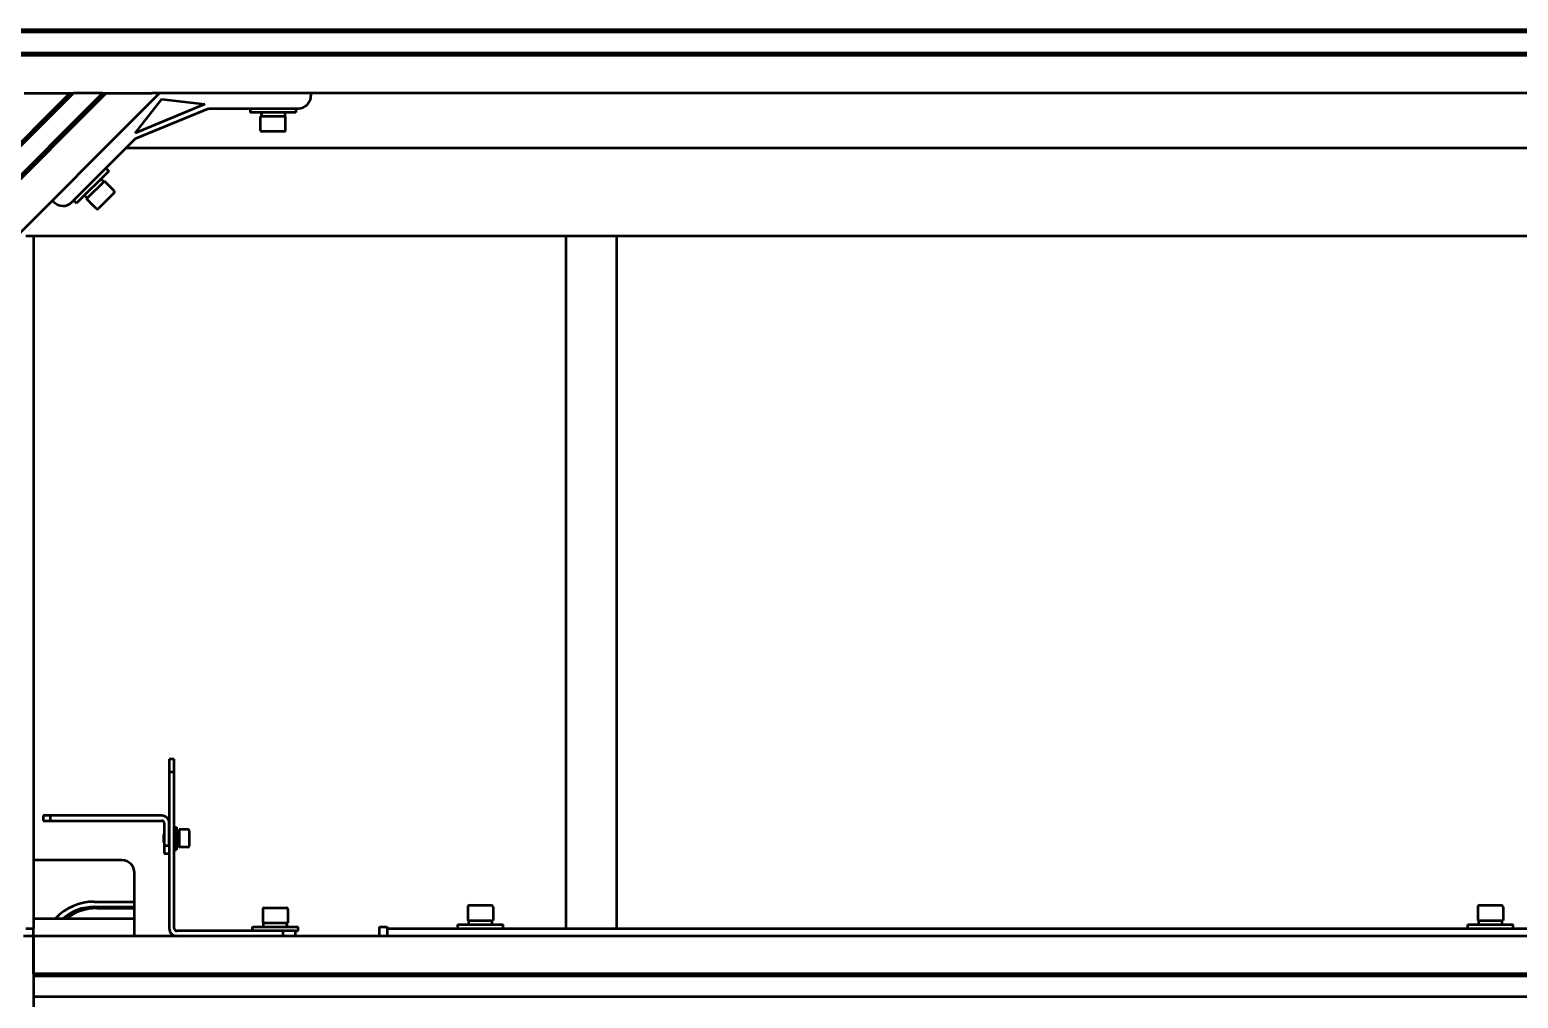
# Model space of a CAD drawing. Header units: millimetres. Extents: x 845401 to 948039, y 511594 to 550263.
# Drawn here: x 913123 to 913712, y 544749 to 545132 of the extents above; entities that cross this region are included whole.
import ezdxf

# ---------------------------------------------------------------- set-up
doc = ezdxf.new("R2010")
doc.units = ezdxf.units.MM
doc.layers.add('可见 (ISO)', color=7, linetype='Continuous', lineweight=50)

# ---------------------------------------------------------------- blocks, each defined once
blk = doc.blocks.new('A$C2A4E01FC')
at = {"layer": '可见 (ISO)', "color": 251}
for p, q in [((3234.5, 1107.05), (534.5, 1107.05)), ((3234.5, 1106.05), (534.5, 1106.05)), ((3234.5, 1097.85), (534.5, 1097.85)), ((3234.5, 1096.85), (534.5, 1096.85)), ((781.85, 1081.95), (534.5, 834.6)), ((783.26, 1081.95), (534.5, 833.19)), ((794.86, 1081.95), (534.5, 821.59)), ((796.27, 1081.95), (534.5, 820.18)), ((817.34, 1081.95), (534.5, 799.11)), ((763.74, 1081.95), (781.85, 1081.95)), ((781.85, 1081.95), (783.26, 1081.95)), ((794.86, 1081.95), (783.26, 1081.95)), ((794.86, 1081.95), (796.27, 1081.95)), ((796.27, 1081.95), (814.37, 1081.95)), ((807.68, 1066.08), (818.34, 1079.55)), ((817.34, 1081.95), (814.37, 1081.95)), ((2951.66, 1081.95), (817.34, 1081.95)), ((818.34, 1079.55), (835.4, 1077.56)), ((877.34, 1081.95), (877.36, 1081.06)), ((835.4, 1077.56), (807.68, 1066.08)), ((807.88, 1064), (836.73, 1075.95)), ((836.73, 1075.95), (872.36, 1075.95)), ((853.34, 1075.95), (853.34, 1074.35)), ((871.34, 1074.35), (853.34, 1074.35)), ((857.69, 1073.37), (857.69, 1072.75)), ((866.99, 1074.35), (866.99, 1072.75)), ((871.34, 1075.95), (871.34, 1074.35)), ((867.34, 1072.75), (857.34, 1072.75)), ((857.34, 1067.35), (857.34, 1072.75)), ((867.34, 1067.35), (867.34, 1072.75)), ((782.68, 1038.8), (807.88, 1064)), ((866.74, 1066.75), (857.94, 1066.75)), ((804.23, 1060.35), (2820.5, 1060.35)), ((797.26, 1051.12), (784.53, 1038.39)), ((796.13, 1052.25), (797.26, 1051.12)), ((795.56, 1047.16), (788.49, 1040.09)), ((794.18, 1048.04), (795.32, 1046.91)), ((799.38, 1043.34), (795.56, 1047.16)), ((775.53, 1038.88), (774.92, 1039.52)), ((783.4, 1039.52), (784.53, 1038.39)), ((788.31, 1040.77), (788.74, 1040.34)), ((792.31, 1036.27), (788.49, 1040.09)), ((799.38, 1042.49), (793.16, 1036.27)), ((2820.5, 1025.35), (764.5, 1025.35)), ((767.5, 1025.35), (767.5, 761.35)), ((978.5, 751.35), (978.5, 1025.35)), ((998.5, 751.35), (998.5, 1025.35)), ((823.25, 818.35), (821.25, 818.35)), ((821.25, 818.35), (821.25, 813.35)), ((823.25, 813.35), (823.25, 818.35)), ((821.25, 813.35), (823.25, 813.35)), ((821.25, 813.35), (821.25, 751.35)), ((823.25, 751.35), (823.25, 813.35)), ((771.25, 796.01), (771.25, 794.01)), ((774.25, 796.01), (771.25, 796.01)), ((774.25, 794.01), (774.25, 796.01)), ((818.25, 796.01), (774.25, 796.01)), ((771.25, 794.01), (774.25, 794.01)), ((774.25, 794.01), (818.25, 794.01)), ((819.25, 793.01), (819.25, 784.01)), ((821.25, 784.01), (821.25, 793.01)), ((823.25, 791.51), (824.05, 791.51)), ((824.05, 791.51), (824.05, 782.51)), ((824.73, 790.16), (825.15, 790.16)), ((825.15, 790.51), (825.15, 783.51)), ((828.75, 790.51), (825.15, 790.51)), ((829.15, 790.11), (829.15, 783.91)), ((819.15, 788.58), (819.25, 788.68)), ((819.15, 785.44), (819.15, 788.58)), ((819.15, 785.44), (819.25, 785.34)), ((767.5, 778.35), (768, 778.35)), ((802.5, 778.35), (768, 778.35)), ((819.25, 784.01), (819.25, 781.01)), ((821.25, 784.01), (819.25, 784.01)), ((819.25, 781.01), (821.25, 781.01)), ((823.25, 782.51), (824.05, 782.51)), ((824.05, 783.86), (825.15, 783.86)), ((828.75, 783.51), (825.15, 783.51)), ((807.5, 748.35), (807.5, 773.35)), ((767.5, 761.35), (767.5, 751.35)), ((791.5, 761.95), (807.5, 761.95)), ((940.1, 760.55), (948.9, 760.55)), ((1340.1, 760.55), (1348.9, 760.55)), ((767.5, 755.35), (807.5, 755.35)), ((791.5, 759.85), (807.5, 759.85)), ((792.5, 759.35), (807.5, 759.35)), ((858.25, 758.95), (858.25, 753.55)), ((858.85, 759.55), (867.65, 759.55)), ((868.25, 758.95), (868.25, 753.55)), ((939.5, 759.95), (939.5, 754.55)), ((949.5, 759.95), (949.5, 754.55)), ((1339.5, 759.95), (1339.5, 754.55)), ((1349.5, 759.95), (1349.5, 754.55)), ((764.5, 751.35), (767.5, 751.35)), ((767.5, 748.35), (767.5, 751.35)), ((866.25, 750.35), (824.25, 750.35)), ((854.25, 751.95), (872.25, 751.95)), ((854.25, 750.35), (854.25, 751.95)), ((858.25, 753.55), (868.25, 753.55)), ((858.6, 751.95), (858.6, 753.55)), ((871.25, 750.35), (866.25, 750.35)), ((866.25, 750.35), (866.25, 748.35)), ((867.9, 752.94), (867.9, 753.55)), ((871.25, 750.35), (872.25, 750.35)), ((871.25, 748.35), (871.25, 750.35)), ((872.25, 750.35), (872.25, 751.95)), ((904.5, 748.35), (904.5, 751.95)), ((904.5, 751.95), (907.5, 751.95)), ((907.5, 751.95), (907.5, 751.85)), ((907.5, 751.35), (907.5, 751.85)), ((907.5, 751.35), (917.5, 751.35)), ((907.5, 751.35), (907.5, 748.35)), ((917.5, 751.35), (2667.5, 751.35)), ((935.5, 752.95), (953.5, 752.95)), ((935.5, 751.35), (935.5, 752.95)), ((939.5, 754.55), (949.5, 754.55)), ((939.85, 752.95), (939.85, 754.55)), ((949.15, 753.94), (949.15, 754.55)), ((953.5, 751.35), (953.5, 752.95)), ((1335.5, 752.95), (1353.5, 752.95)), ((1335.5, 751.35), (1335.5, 752.95)), ((1339.5, 754.55), (1349.5, 754.55)), ((1339.85, 752.95), (1339.85, 754.55)), ((1349.15, 753.94), (1349.15, 754.55)), ((1353.5, 751.35), (1353.5, 752.95)), ((767.5, 748.35), (763.5, 748.35)), ((767.5, 743.85), (767.5, 748.35)), ((1587.5, 748.35), (767.5, 748.35)), ((767.5, 748.35), (767.5, 743.85)), ((767.5, 743.85), (767.5, 712.85)), ((767.5, 733.45), (767.5, 743.85)), ((1587.5, 733.45), (767.5, 733.45)), ((1587.5, 732.45), (767.5, 732.45)), ((1587.5, 724.25), (767.5, 724.25))]:
    blk.add_line(p, q, dxfattribs=at)
for centre, radius, start, end in [((872.36, 1080.95), 5, 270, 1.25114), ((857.94, 1067.35), 0.6, 180, 270), ((866.74, 1067.35), 0.6, 270, 0), ((779.14, 1042.34), 5, 223.74886, 315), ((798.96, 1042.92), 0.6, 315, 45), ((792.74, 1036.7), 0.6, 225, 315), ((818.25, 793.01), 3, 0, 90), ((818.25, 793.01), 1, 0, 90), ((828.75, 790.11), 0.4, 0, 90), ((802.5, 773.35), 5, 0, 90), ((828.75, 783.91), 0.4, 270, 0), ((791.5, 740.85), 21.1, 90, 136.59083), ((940.1, 759.95), 0.6, 90, 180), ((948.9, 759.95), 0.6, 0, 90), ((1340.1, 759.95), 0.6, 90, 180), ((1348.9, 759.95), 0.6, 0, 90), ((791.5, 740.85), 19, 90, 130.25661), ((792.5, 739.35), 20, 90, 126.8699), ((858.85, 758.95), 0.6, 90, 180), ((867.65, 758.95), 0.6, 0, 90), ((824.25, 751.35), 3, 180, 270), ((824.25, 751.35), 1, 180, 270)]:
    blk.add_arc(centre, radius, start, end, dxfattribs=at)
for centre, major_axis, start_param, end_param in [((862.34, 1073.37), (0, 14.31), 1.501925, 1.613793), ((862.34, 1075.34), (0, 14.31), 1.639668, 1.752411), ((790.2, 1045.45), (-10.12, 10.12), 1.639668, 1.752411), ((791.59, 1044.06), (-10.12, 10.12), 1.501925, 1.613793), ((824.73, 787.01), (-9.69, 0), 4.712389, 4.782287), ((863.25, 750.97), (0, -14.31), 1.639668, 1.752411), ((863.25, 752.94), (0, -14.31), 1.501925, 1.613793), ((944.5, 751.97), (0, -14.31), 1.639668, 1.752411), ((944.5, 753.94), (0, -14.31), 1.501925, 1.613793), ((1344.5, 751.97), (0, -14.31), 1.639668, 1.752411), ((1344.5, 753.94), (0, -14.31), 1.501925, 1.613793)]:
    blk.add_ellipse(centre, major_axis=major_axis, ratio=0.32492, start_param=start_param, end_param=end_param, dxfattribs=at)

msp = doc.modelspace()

# ---------------------------------------------------------------- block references
msp.add_blockref('A$C2A4E01FC', (912356.69, 544024.87))

doc.saveas('drawing.dxf')
